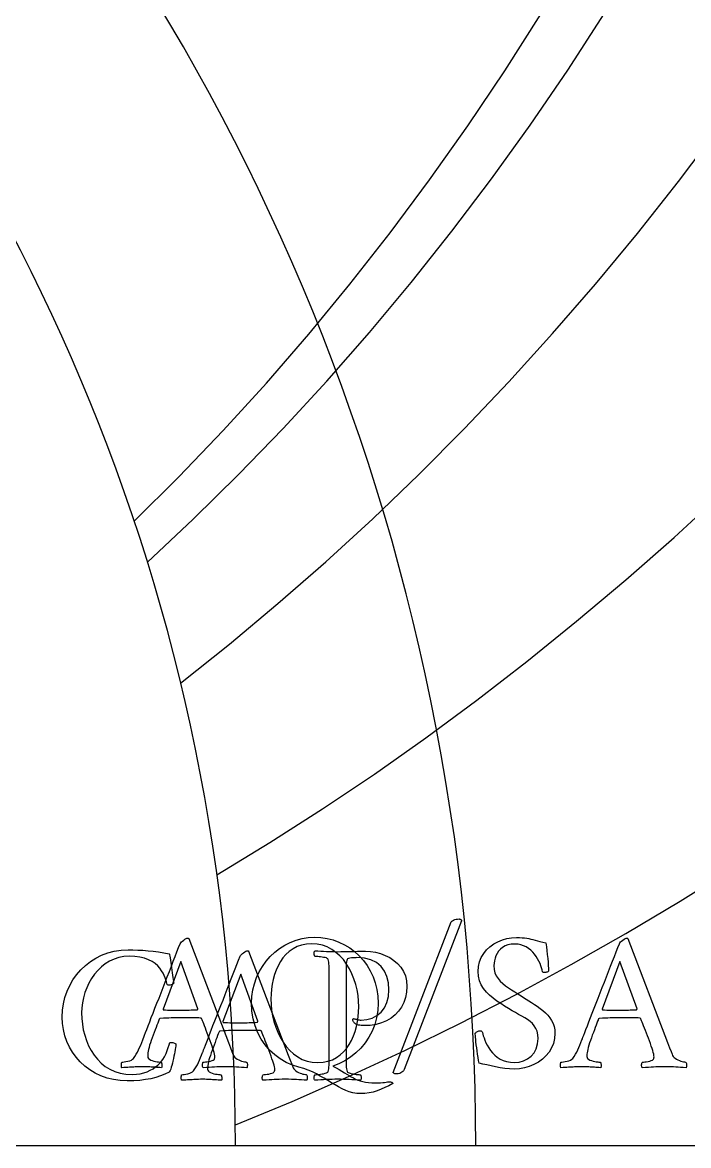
# Model space of a CAD drawing. Header units: millimetres. Extents: x -1 to 120, y -1 to 120.
# Drawn here: x 34.45 to 47.54, y 0 to 22.06 of the extents above; entities that cross this region are included whole.
import ezdxf

# ---------------------------------------------------------------- set-up
doc = ezdxf.new("R2010")
doc.units = ezdxf.units.MM
for name, color, linetype in [('CUT_OUTER', 1, 'Continuous'), ('ENGRAVE', 7, 'Continuous'), ('ENGRAVE_FINE', 8, 'Continuous'), ('TEXT', 5, 'Continuous')]:
    doc.layers.add(name, color=color, linetype=linetype)

msp = doc.modelspace()

# ---------------------------------------------------------------- linework, layer by layer
at = {"layer": 'CUT_OUTER'}
msp.add_lwpolyline([(0, 0), (120, 0), (120, 0)], dxfattribs=at)
msp.add_arc((0, 0), 120, 0, 90, dxfattribs=at)
at = {"layer": 'ENGRAVE'}
for points in [[(38.2726, 5.3159), (39.3149, 5.9509), (40.3473, 6.6118), (41.3693, 7.2985), (42.3804, 8.0108), (43.3802, 8.7484), (44.3683, 9.511), (45.3442, 10.2986), (46.3074, 11.1108), (47.2576, 11.9474), (48.1942, 12.808), (49.117, 13.6925), (50.0254, 14.6006), (50.9191, 15.5319), (51.7976, 16.4861), (52.6607, 17.463), (53.5078, 18.4622), (54.3387, 19.4834), (55.153, 20.5262), (55.9503, 21.5903), (56.7304, 22.6754)], [(36.6432, 12.2607), (37.5289, 13.1399), (38.3969, 14.0461), (39.2468, 14.9789), (40.078, 15.938), (40.89, 16.923), (41.682, 17.9336), (42.4537, 18.9694), (43.2045, 20.03), (43.9337, 21.1151), (44.641, 22.2242)], [(36.9037, 11.4527), (37.8113, 12.3036), (38.7024, 13.1812), (39.5763, 14.0854), (40.4326, 15.0158), (41.2707, 15.972), (42.0901, 16.9537), (42.8902, 17.9606), (43.6705, 18.9924), (44.4306, 20.0485), (45.1697, 21.1287), (45.8876, 22.2326)], [(37.557, 9.084), (38.523, 9.8515), (39.4752, 10.6456), (40.4131, 11.4658), (41.3363, 12.3119), (42.2441, 13.1838), (43.1362, 14.081), (44.012, 15.0032), (44.8711, 15.9502), (45.713, 16.9216), (46.5372, 17.9171), (47.3432, 18.9363), (48.1307, 19.9789), (48.8991, 21.0445), (49.6481, 22.1327)], [(38.6379, 0.4053), (39.7532, 0.8675), (40.863, 1.355), (41.9666, 1.8677), (43.0637, 2.4054), (44.1539, 2.968), (45.2368, 3.5554), (46.3119, 4.1674), (47.3788, 4.804), (48.4371, 5.4648), (49.4865, 6.1498), (50.5264, 6.8588), (51.5566, 7.5915), (52.5767, 8.3478), (53.5862, 9.1274), (54.5848, 9.9302), (55.5721, 10.7558), (56.5477, 11.6042), (57.5114, 12.4749)], [(0, 0), (120, 0)]]:
    msp.add_lwpolyline(points, dxfattribs=at)
for radius in [116.16, 110.4, 104.88, 71.76, 38.64]:
    msp.add_arc((0, 0), radius, 0, 90, dxfattribs=at)
at = {"layer": 'ENGRAVE_FINE'}
for radius in [100.1586, 87.9254, 55.5946, 43.3614]:
    msp.add_arc((0, 0), radius, 0, 90, dxfattribs=at)
at = {"layer": 'TEXT'}
for points in [[(43.0336, 4.4514), (43.0446, 4.4505), (43.0542, 4.4479), (43.0622, 4.4436), (43.0689, 4.4376), (43.0742, 4.4312), (43.0786, 4.4254), (43.0821, 4.4204), (43.0845, 4.4161), (41.9563, 1.4937), (41.9505, 1.4831), (41.9411, 1.4707), (41.928, 1.4566), (41.9113, 1.4408), (41.8908, 1.4263), (41.8667, 1.4159), (41.8389, 1.4096), (41.8074, 1.4075), (41.7877, 1.4084), (41.7717, 1.411), (41.7593, 1.4152), (41.7506, 1.4212), (41.7446, 1.4272), (41.7404, 1.4315), (41.7378, 1.4341), (41.7369, 1.4349), (42.8808, 4.3965), (42.8851, 4.4014), (42.894, 4.4083), (42.9076, 4.4171), (42.9259, 4.4279), (42.948, 4.4381), (42.9734, 4.4455), (43.0019, 4.4499), (43.0336, 4.4514)], [(36.8166, 2.0735), (36.819, 2.0795), (36.826, 2.0975), (36.8376, 2.1275), (36.8539, 2.1695), (36.8741, 2.2217), (36.8974, 2.2826), (36.924, 2.352), (36.9538, 2.43), (36.9862, 2.5146), (37.0208, 2.6038), (37.0577, 2.6977), (37.0967, 2.7963), (37.137, 2.8979), (37.1775, 3.0009), (37.2183, 3.1055), (37.2593, 3.2115), (37.3001, 3.3171), (37.3401, 3.4206), (37.3794, 3.5218), (37.418, 3.6209), (37.4551, 3.7159), (37.49, 3.805), (37.5226, 3.8882), (37.5531, 3.9656), (37.5633, 3.9818), (37.5781, 3.9989), (37.5976, 4.017), (37.6217, 4.0361), (37.6465, 4.0533), (37.6682, 4.0655), (37.6867, 4.0728), (37.702, 4.0753), (37.7055, 4.0752), (37.7084, 4.0748), (37.7104, 4.0742), (37.7118, 4.0733), (37.7131, 4.0722), (37.7152, 4.0709), (37.718, 4.0693), (37.7216, 4.0675), (38.5011, 2.0226), (38.5396, 1.9217), (38.5687, 1.8463), (38.5885, 1.7963), (38.5991, 1.7718), (38.6112, 1.751), (38.628, 1.7317), (38.6494, 1.7138), (38.6755, 1.6974), (38.7039, 1.6828), (38.7323, 1.6705), (38.7607, 1.6603), (38.7891, 1.6524), (38.8149, 1.6464), (38.8356, 1.6421), (38.8511, 1.6395), (38.8615, 1.6387), (38.8682, 1.6275), (38.8723, 1.6137), (38.874, 1.5972), (38.8733, 1.5779), (38.8713, 1.5594), (38.8694, 1.5451), (38.8674, 1.535), (38.8655, 1.529), (38.8101, 1.5328), (38.7577, 1.5363), (38.7083, 1.5396), (38.6618, 1.5427), (38.6145, 1.5452), (38.5628, 1.5471), (38.5068, 1.5482), (38.4463, 1.5486), (38.3825, 1.5482), (38.3244, 1.5471), (38.2718, 1.5452), (38.225, 1.5427), (38.1781, 1.5396), (38.1256, 1.5363), (38.0674, 1.5328), (38.0036, 1.529), (37.9969, 1.5383), (37.9924, 1.5505), (37.99, 1.5657), (37.9899, 1.5838), (37.9918, 1.6019), (37.9953, 1.6171), (38.0006, 1.6293), (38.0075, 1.6387), (38.0276, 1.6395), (38.0526, 1.6421), (38.0825, 1.6464), (38.1172, 1.6524), (38.1515, 1.6598), (38.1799, 1.6685), (38.2024, 1.6784), (38.2191, 1.6896), (38.2259, 1.6989), (38.2308, 1.7111), (38.2338, 1.7263), (38.2348, 1.7444), (38.2332, 1.7651), (38.2284, 1.7919), (38.2204, 1.8249), (38.2093, 1.8639), (38.1957, 1.9074), (38.1804, 1.9535), (38.1634, 2.0024), (38.1447, 2.0539), (38.1251, 2.1064), (38.1055, 2.1582), (38.0859, 2.2093), (38.0663, 2.2596), (38.0476, 2.3073), (38.0306, 2.3506), (38.0153, 2.3896), (38.0017, 2.4241), (37.9905, 2.4524), (37.9826, 2.4726), (37.9778, 2.4847), (37.9762, 2.4887), (37.9757, 2.4892), (37.9742, 2.4907), (37.9718, 2.4931), (37.9684, 2.4966), (37.9645, 2.5), (37.9605, 2.5024), (37.9566, 2.5039), (37.9527, 2.5044), (37.9216, 2.5061), (37.8871, 2.5073), (37.8491, 2.5081), (37.8078, 2.5083), (37.7654, 2.5083), (37.7245, 2.5083), (37.6851, 2.5083), (37.6471, 2.5083), (37.6373, 2.5083), (37.6276, 2.5083), (37.6178, 2.5083), (37.608, 2.5083), (37.5984, 2.5083), (37.5894, 2.5083), (37.5808, 2.5083), (37.5727, 2.5083), (37.5162, 2.5082), (37.464, 2.5078), (37.4163, 2.5072), (37.3729, 2.5064), (37.3289, 2.505), (37.2789, 2.5029), (37.2231, 2.5001), (37.1614, 2.4966), (37.1592, 2.4962), (37.1565, 2.4951), (37.1533, 2.4933), (37.1496, 2.4907), (37.1462, 2.4881), (37.1438, 2.4863), (37.1423, 2.4852), (37.1418, 2.4848), (37.14, 2.4799), (37.1344, 2.4652), (37.1253, 2.4407), (37.1124, 2.4065), (37.097, 2.3655), (37.0801, 2.3208), (37.0617, 2.2724), (37.0419, 2.2204), (37.0219, 2.1674), (37.0032, 2.1161), (36.9857, 2.0665), (36.9694, 2.0186), (36.9534, 1.9716), (36.9405, 1.9285), (36.9309, 1.8894), (36.9244, 1.8541), (36.9201, 1.8225), (36.917, 1.7944), (36.9152, 1.7696), (36.9146, 1.7483), (36.9184, 1.7279), (36.9298, 1.7097), (36.9487, 1.6936), (36.9753, 1.6798), (37.0059, 1.6682), (37.037, 1.6587), (37.0686, 1.6515), (37.1007, 1.6465), (37.1299, 1.6431), (37.1531, 1.6406), (37.1701, 1.6391), (37.181, 1.6387), (37.1846, 1.6327), (37.1878, 1.6225), (37.1905, 1.6082), (37.1927, 1.5897), (37.1939, 1.5705), (37.1937, 1.5539), (37.192, 1.5401), (37.1888, 1.529), (37.1529, 1.5309), (37.1198, 1.5329), (37.0893, 1.5348), (37.0615, 1.5368), (37.035, 1.5388), (37.0086, 1.5407), (36.9822, 1.5427), (36.9557, 1.5446), (36.9272, 1.5463), (36.8945, 1.5476), (36.8577, 1.5483), (36.8166, 1.5486), (36.7753, 1.5483), (36.7373, 1.5476), (36.7028, 1.5463), (36.6717, 1.5446), (36.6423, 1.5427), (36.6129, 1.5407), (36.5836, 1.5388), (36.5542, 1.5368), (36.5228, 1.5348), (36.4876, 1.5329), (36.4484, 1.5309), (36.4053, 1.529), (36.4019, 1.535), (36.3994, 1.5451), (36.398, 1.5594), (36.3975, 1.5779), (36.398, 1.5972), (36.3994, 1.6137), (36.4019, 1.6275), (36.4053, 1.6387), (36.426, 1.6398), (36.4528, 1.6431), (36.4857, 1.6486), (36.5248, 1.6563), (36.5634, 1.6664), (36.5948, 1.6793), (36.6192, 1.6948), (36.6364, 1.7131), (36.6647, 1.7514), (36.6908, 1.7919), (36.7147, 1.8346), (36.7363, 1.8796), (36.7568, 1.9262), (36.777, 1.9741), (36.7969, 2.0232), (36.8166, 2.0735)], [(40.1935, 4.091), (40.3189, 4.0851), (40.4408, 4.0675), (40.5589, 4.0381), (40.6733, 3.9969), (40.7827, 3.9449), (40.8854, 3.8828), (40.9815, 3.8107), (41.071, 3.7286), (41.1526, 3.6375), (41.2252, 3.5386), (41.2888, 3.4319), (41.3432, 3.3173), (41.3869, 3.1957), (41.4181, 3.068), (41.4369, 2.9342), (41.4431, 2.7943), (41.4358, 2.6501), (41.4137, 2.5113), (41.377, 2.3778), (41.3256, 2.2498), (41.2616, 2.1288), (41.187, 2.0167), (41.1019, 1.9134), (41.0063, 1.8189), (40.9021, 1.7349), (40.7914, 1.6631), (40.674, 1.6036), (40.5499, 1.5564), (40.6158, 1.5236), (40.6763, 1.4918), (40.7314, 1.4609), (40.7811, 1.431), (40.8274, 1.4025), (40.8722, 1.3757), (40.9155, 1.3506), (40.9574, 1.3272), (40.9996, 1.3059), (41.044, 1.2871), (41.0907, 1.2707), (41.1395, 1.2567), (41.1925, 1.2456), (41.2517, 1.2376), (41.3169, 1.2328), (41.3883, 1.2312), (41.4423, 1.2319), (41.4906, 1.2337), (41.5333, 1.2368), (41.5704, 1.241), (41.6017, 1.2456), (41.6268, 1.2494), (41.6457, 1.2524), (41.6586, 1.2547), (41.6685, 1.2543), (41.6787, 1.2528), (41.6891, 1.2503), (41.6997, 1.2469), (41.7096, 1.2427), (41.7178, 1.2381), (41.7243, 1.233), (41.7291, 1.2273), (41.7308, 1.2251), (41.732, 1.2224), (41.7328, 1.2192), (41.733, 1.2156), (41.655, 1.176), (41.5778, 1.1397), (41.5013, 1.1065), (41.4255, 1.0765), (41.3485, 1.0517), (41.2683, 1.0339), (41.1849, 1.0233), (41.0984, 1.0197), (41.0229, 1.0236), (40.949, 1.0354), (40.8769, 1.055), (40.8065, 1.0824), (40.7369, 1.1153), (40.667, 1.1514), (40.5968, 1.1907), (40.5264, 1.2332), (40.4551, 1.2771), (40.382, 1.3209), (40.3072, 1.3643), (40.2307, 1.4075), (40.1512, 1.4482), (40.0676, 1.4839), (39.9798, 1.5148), (39.8879, 1.5407), (39.7581, 1.5807), (39.6352, 1.6342), (39.5192, 1.7012), (39.41, 1.7816), (39.3098, 1.8742), (39.221, 1.9775), (39.1434, 2.0916), (39.077, 2.2165), (39.0239, 2.3503), (38.9859, 2.4912), (38.9631, 2.6392), (38.9556, 2.7943), (38.9617, 2.9272), (38.98, 3.0558), (39.0106, 3.1799), (39.0535, 3.2996), (39.107, 3.4136), (39.1695, 3.5205), (39.2412, 3.6203), (39.3218, 3.7129), (39.4105, 3.7972), (39.506, 3.8716), (39.6083, 3.9362), (39.7175, 3.9911), (39.8317, 4.0348), (39.9491, 4.066), (40.0697, 4.0847), (40.1935, 4.091)], [(44.1618, 4.087), (44.22, 4.0862), (44.273, 4.0836), (44.3208, 4.0793), (44.3636, 4.0733), (44.404, 4.0659), (44.4448, 4.0572), (44.4862, 4.0473), (44.5281, 4.0361), (44.5728, 4.0239), (44.6226, 4.0107), (44.6776, 3.9965), (44.7377, 3.9813), (44.7488, 3.9062), (44.7587, 3.83), (44.7674, 3.7525), (44.7749, 3.6738), (44.7811, 3.5994), (44.7861, 3.5352), (44.7899, 3.4809), (44.7925, 3.4367), (44.7923, 3.4276), (44.7876, 3.4196), (44.7786, 3.4129), (44.7651, 3.4074), (44.7502, 3.4031), (44.7367, 3.4), (44.7247, 3.3982), (44.7142, 3.3976), (44.7012, 3.3986), (44.6897, 3.4015), (44.6796, 3.4064), (44.6711, 3.4132), (44.6652, 3.45), (44.6554, 3.4896), (44.6417, 3.5322), (44.6241, 3.5778), (44.6026, 3.6243), (44.5775, 3.6698), (44.5488, 3.7144), (44.5163, 3.758), (44.4803, 3.7992), (44.4409, 3.8368), (44.3981, 3.8707), (44.3518, 3.901), (44.3022, 3.9258), (44.2495, 3.9436), (44.1935, 3.9542), (44.1344, 3.9578), (44.0602, 3.9536), (43.9943, 3.9411), (43.9368, 3.9203), (43.8876, 3.8912), (43.8457, 3.8559), (43.8102, 3.8167), (43.7811, 3.7736), (43.7583, 3.7266), (43.7412, 3.6779), (43.7289, 3.6297), (43.7216, 3.5819), (43.7191, 3.5347), (43.7242, 3.4615), (43.7392, 3.3946), (43.7643, 3.3342), (43.7994, 3.2801), (43.8423, 3.2306), (43.8905, 3.1841), (43.9441, 3.1405), (44.0032, 3.0999), (44.065, 3.0604), (44.127, 3.0205), (44.1894, 2.9801), (44.2519, 2.9392), (44.3001, 2.9091), (44.3508, 2.8775), (44.404, 2.8445), (44.4595, 2.81), (44.5158, 2.7737), (44.5712, 2.7355), (44.6255, 2.6954), (44.6789, 2.6533), (44.7293, 2.6086), (44.7749, 2.5607), (44.8155, 2.5097), (44.8513, 2.4554), (44.8804, 2.3978), (44.9012, 2.3364), (44.9137, 2.2714), (44.9179, 2.2028), (44.9106, 2.102), (44.889, 2.0074), (44.8529, 1.9189), (44.8023, 1.8365), (44.7404, 1.7616), (44.6701, 1.6955), (44.5915, 1.6382), (44.5046, 1.5897), (44.4122, 1.5511), (44.317, 1.5236), (44.2192, 1.5071), (44.1187, 1.5015), (44.0236, 1.5042), (43.9302, 1.5123), (43.8385, 1.5258), (43.7485, 1.5446), (43.6617, 1.5652), (43.5796, 1.5838), (43.5021, 1.6005), (43.4293, 1.6151), (43.4179, 1.6729), (43.4072, 1.7327), (43.3973, 1.7944), (43.3881, 1.858), (43.3798, 1.9207), (43.3725, 1.9795), (43.3661, 2.0343), (43.3607, 2.0852), (43.3564, 2.1296), (43.3534, 2.1646), (43.3515, 2.1903), (43.3509, 2.2067), (43.3611, 2.2161), (43.372, 2.2248), (43.3836, 2.2328), (43.396, 2.24), (43.4088, 2.246), (43.4219, 2.2503), (43.4353, 2.2528), (43.4488, 2.2537), (43.4648, 2.2515), (43.4772, 2.2449), (43.4863, 2.2339), (43.4919, 2.2184), (43.4994, 2.1884), (43.51, 2.1533), (43.5239, 2.113), (43.5409, 2.0676), (43.5617, 2.0193), (43.5869, 1.9702), (43.6166, 1.9203), (43.6506, 1.8698), (43.6895, 1.8209), (43.7338, 1.7763), (43.7835, 1.7357), (43.8386, 1.6994), (43.9, 1.6694), (43.9684, 1.648), (44.0439, 1.6351), (44.1266, 1.6308), (44.2157, 1.6385), (44.2989, 1.6617), (44.3763, 1.7002), (44.4478, 1.7542), (44.5078, 1.8222), (44.5506, 1.9026), (44.5763, 1.9955), (44.5849, 2.1009), (44.5804, 2.1768), (44.5668, 2.2439), (44.5441, 2.3022), (44.5124, 2.3516), (44.4735, 2.3952), (44.4292, 2.4358), (44.3795, 2.4736), (44.3244, 2.5083), (44.2655, 2.5421), (44.2044, 2.5769), (44.1411, 2.6126), (44.0756, 2.6493), (44.0025, 2.6935), (43.9282, 2.7399), (43.8527, 2.7885), (43.7759, 2.8393), (43.7016, 2.8936), (43.6334, 2.9525), (43.5714, 3.016), (43.5154, 3.0842), (43.4692, 3.1579), (43.4361, 3.2379), (43.4163, 3.3244), (43.4097, 3.4172), (43.4164, 3.5157), (43.4366, 3.6076), (43.4703, 3.693), (43.5174, 3.7717), (43.5753, 3.8428), (43.6413, 3.9054), (43.7153, 3.9594), (43.7975, 4.0048), (43.8849, 4.0408), (43.9748, 4.0665), (44.0671, 4.0819), (44.1618, 4.087)], [(45.4467, 2.0735), (45.449, 2.0795), (45.456, 2.0975), (45.4677, 2.1275), (45.4839, 2.1695), (45.5041, 2.2217), (45.5275, 2.2826), (45.5541, 2.352), (45.5838, 2.43), (45.6163, 2.5146), (45.6509, 2.6038), (45.6878, 2.6977), (45.7268, 2.7963), (45.7671, 2.8979), (45.8076, 3.0009), (45.8484, 3.1055), (45.8894, 3.2115), (45.9302, 3.3171), (45.9702, 3.4206), (46.0095, 3.5218), (46.048, 3.6209), (46.0851, 3.7159), (46.12, 3.805), (46.1527, 3.8882), (46.1832, 3.9656), (46.1934, 3.9818), (46.2082, 3.9989), (46.2276, 4.017), (46.2518, 4.0361), (46.2766, 4.0533), (46.2983, 4.0655), (46.3168, 4.0728), (46.3321, 4.0753), (46.3356, 4.0752), (46.3384, 4.0748), (46.3405, 4.0742), (46.3419, 4.0733), (46.3432, 4.0722), (46.3453, 4.0709), (46.3481, 4.0693), (46.3516, 4.0675), (47.1312, 2.0226), (47.1697, 1.9217), (47.1988, 1.8463), (47.2186, 1.7963), (47.2291, 1.7718), (47.2413, 1.751), (47.258, 1.7317), (47.2795, 1.7138), (47.3055, 1.6974), (47.3339, 1.6828), (47.3623, 1.6705), (47.3907, 1.6603), (47.4191, 1.6524), (47.445, 1.6464), (47.4657, 1.6421), (47.4812, 1.6395), (47.4916, 1.6387), (47.4982, 1.6275), (47.5024, 1.6137), (47.5041, 1.5972), (47.5034, 1.5779), (47.5014, 1.5594), (47.4995, 1.5451), (47.4975, 1.535), (47.4955, 1.529), (47.4402, 1.5328), (47.3878, 1.5363), (47.3383, 1.5396), (47.2918, 1.5427), (47.2446, 1.5452), (47.1929, 1.5471), (47.1368, 1.5482), (47.0764, 1.5486), (47.0126, 1.5482), (46.9544, 1.5471), (46.9019, 1.5452), (46.855, 1.5427), (46.8081, 1.5396), (46.7556, 1.5363), (46.6975, 1.5328), (46.6337, 1.529), (46.627, 1.5383), (46.6224, 1.5505), (46.6201, 1.5657), (46.62, 1.5838), (46.6218, 1.6019), (46.6254, 1.6171), (46.6306, 1.6293), (46.6376, 1.6387), (46.6577, 1.6395), (46.6827, 1.6421), (46.7125, 1.6464), (46.7473, 1.6524), (46.7816, 1.6598), (46.81, 1.6685), (46.8325, 1.6784), (46.8492, 1.6896), (46.856, 1.6989), (46.8609, 1.7111), (46.8639, 1.7263), (46.8648, 1.7444), (46.8632, 1.7651), (46.8585, 1.7919), (46.8505, 1.8249), (46.8394, 1.8639), (46.8258, 1.9074), (46.8105, 1.9535), (46.7935, 2.0024), (46.7747, 2.0539), (46.7551, 2.1064), (46.7356, 2.1582), (46.716, 2.2093), (46.6964, 2.2596), (46.6777, 2.3073), (46.6606, 2.3506), (46.6453, 2.3896), (46.6317, 2.4241), (46.6206, 2.4524), (46.6126, 2.4726), (46.6079, 2.4847), (46.6063, 2.4887), (46.6058, 2.4892), (46.6043, 2.4907), (46.6019, 2.4931), (46.5984, 2.4966), (46.5945, 2.5), (46.5906, 2.5024), (46.5867, 2.5039), (46.5828, 2.5044), (46.5517, 2.5061), (46.5172, 2.5073), (46.4792, 2.5081), (46.4378, 2.5083), (46.3955, 2.5083), (46.3546, 2.5083), (46.3152, 2.5083), (46.2772, 2.5083), (46.2674, 2.5083), (46.2576, 2.5083), (46.2478, 2.5083), (46.238, 2.5083), (46.2285, 2.5083), (46.2194, 2.5083), (46.2109, 2.5083), (46.2028, 2.5083), (46.1462, 2.5082), (46.0941, 2.5078), (46.0463, 2.5072), (46.003, 2.5064), (45.9589, 2.505), (45.909, 2.5029), (45.8532, 2.5001), (45.7915, 2.4966), (45.7893, 2.4962), (45.7866, 2.4951), (45.7834, 2.4933), (45.7797, 2.4907), (45.7763, 2.4881), (45.7738, 2.4863), (45.7724, 2.4852), (45.7719, 2.4848), (45.77, 2.4799), (45.7645, 2.4652), (45.7553, 2.4407), (45.7425, 2.4065), (45.7271, 2.3655), (45.7102, 2.3208), (45.6918, 2.2724), (45.672, 2.2204), (45.652, 2.1674), (45.6333, 2.1161), (45.6158, 2.0665), (45.5995, 2.0186), (45.5835, 1.9716), (45.5706, 1.9285), (45.5609, 1.8894), (45.5545, 1.8541), (45.5502, 1.8225), (45.5471, 1.7944), (45.5453, 1.7696), (45.5447, 1.7483), (45.5485, 1.7279), (45.5598, 1.7097), (45.5788, 1.6936), (45.6054, 1.6798), (45.636, 1.6682), (45.6671, 1.6587), (45.6987, 1.6515), (45.7307, 1.6465), (45.76, 1.6431), (45.7831, 1.6406), (45.8001, 1.6391), (45.811, 1.6387), (45.8147, 1.6327), (45.8179, 1.6225), (45.8206, 1.6082), (45.8228, 1.5897), (45.824, 1.5705), (45.8238, 1.5539), (45.8221, 1.5401), (45.8189, 1.529), (45.783, 1.5309), (45.7498, 1.5329), (45.7194, 1.5348), (45.6916, 1.5368), (45.6651, 1.5388), (45.6387, 1.5407), (45.6122, 1.5427), (45.5858, 1.5446), (45.5573, 1.5463), (45.5246, 1.5476), (45.4877, 1.5483), (45.4467, 1.5486), (45.4053, 1.5483), (45.3674, 1.5476), (45.3329, 1.5463), (45.3018, 1.5446), (45.2724, 1.5427), (45.243, 1.5407), (45.2136, 1.5388), (45.1843, 1.5368), (45.1529, 1.5348), (45.1177, 1.5329), (45.0785, 1.5309), (45.0354, 1.529), (45.032, 1.535), (45.0295, 1.5451), (45.028, 1.5594), (45.0276, 1.5779), (45.028, 1.5972), (45.0295, 1.6137), (45.032, 1.6275), (45.0354, 1.6387), (45.0561, 1.6398), (45.0829, 1.6431), (45.1158, 1.6486), (45.1549, 1.6563), (45.1934, 1.6664), (45.2249, 1.6793), (45.2493, 1.6948), (45.2665, 1.7131), (45.2948, 1.7514), (45.3209, 1.7919), (45.3447, 1.8346), (45.3664, 1.8796), (45.3869, 1.9262), (45.4071, 1.9741), (45.427, 2.0232), (45.4467, 2.0735)], [(36.5284, 3.8439), (36.6236, 3.8429), (36.7209, 3.8399), (36.8204, 3.835), (36.9221, 3.8282), (37.0253, 3.8184), (37.1293, 3.8047), (37.2339, 3.7871), (37.3393, 3.7655), (37.3402, 3.7605), (37.3428, 3.7454), (37.3471, 3.7203), (37.3531, 3.6852), (37.36, 3.6433), (37.3673, 3.598), (37.3747, 3.5493), (37.3824, 3.4972), (37.3902, 3.4445), (37.3976, 3.3943), (37.4048, 3.3466), (37.4118, 3.3013), (37.4178, 3.2618), (37.4221, 3.2313), (37.4247, 3.2099), (37.4255, 3.1975), (37.4255, 3.1897), (37.4216, 3.1818), (37.4138, 3.174), (37.402, 3.1661), (37.3881, 3.1593), (37.3736, 3.1544), (37.3587, 3.1515), (37.3433, 3.1505), (37.33, 3.1512), (37.3178, 3.1534), (37.3065, 3.1571), (37.2963, 3.1622), (37.291, 3.1867), (37.283, 3.2171), (37.2724, 3.2533), (37.259, 3.2954), (37.2414, 3.341), (37.2179, 3.3875), (37.1885, 3.435), (37.1533, 3.4835), (37.1108, 3.5306), (37.0597, 3.574), (37.0001, 3.6138), (36.9319, 3.6499), (36.8536, 3.6799), (36.7635, 3.7014), (36.6616, 3.7142), (36.548, 3.7185), (36.4447, 3.7125), (36.3463, 3.6945), (36.2528, 3.6645), (36.1641, 3.6225), (36.081, 3.5704), (36.004, 3.5099), (35.9331, 3.4411), (35.8684, 3.364), (35.8103, 3.2805), (35.7596, 3.1926), (35.7163, 3.1003), (35.6803, 3.0036), (35.652, 2.9045), (35.6318, 2.8053), (35.6197, 2.7057), (35.6157, 2.606), (35.6195, 2.4948), (35.6309, 2.3846), (35.6498, 2.2754), (35.6764, 2.1672), (35.7107, 2.062), (35.7528, 1.962), (35.8027, 1.8672), (35.8605, 1.7774), (35.9261, 1.6947), (35.9996, 1.6207), (36.0809, 1.5556), (36.17, 1.4993), (36.2671, 1.4539), (36.3722, 1.4214), (36.4855, 1.402), (36.6068, 1.3955), (36.6916, 1.3989), (36.7699, 1.4092), (36.8415, 1.4263), (36.9065, 1.4503), (36.9656, 1.479), (37.0196, 1.5101), (37.0684, 1.5436), (37.1121, 1.5796), (37.165, 1.632), (37.2101, 1.6873), (37.2473, 1.7456), (37.2767, 1.8068), (37.3002, 1.8675), (37.3198, 1.9243), (37.3354, 1.9772), (37.3472, 2.0262), (37.3797, 2.0272), (37.4108, 2.0223), (37.4405, 2.0115), (37.4686, 1.9948), (37.4678, 1.9777), (37.4652, 1.9537), (37.4609, 1.9229), (37.4549, 1.8852), (37.4477, 1.8432), (37.4397, 1.7995), (37.431, 1.754), (37.4216, 1.7069), (37.4116, 1.6603), (37.401, 1.6163), (37.39, 1.5751), (37.3785, 1.5365), (37.367, 1.5027), (37.356, 1.4758), (37.3455, 1.4557), (37.3354, 1.4425), (37.2544, 1.4021), (37.168, 1.3671), (37.0761, 1.3374), (36.9789, 1.3132), (36.8749, 1.2944), (36.7625, 1.2809), (36.6418, 1.2728), (36.5128, 1.2701), (36.3747, 1.2764), (36.2425, 1.2951), (36.1161, 1.3263), (35.9957, 1.37), (35.8822, 1.4246), (35.7768, 1.4885), (35.6795, 1.5617), (35.5902, 1.6442), (35.5099, 1.7346), (35.4394, 1.8313), (35.3787, 1.9344), (35.3278, 2.0438), (35.2875, 2.1583), (35.2587, 2.2764), (35.2414, 2.3982), (35.2357, 2.5237), (35.2417, 2.6568), (35.2597, 2.7857), (35.2897, 2.9104), (35.3317, 3.031), (35.3844, 3.1462), (35.4467, 3.2548), (35.5186, 3.3568), (35.6, 3.4521), (35.6902, 3.5392), (35.7885, 3.6162), (35.8949, 3.6831), (36.0094, 3.74), (36.1307, 3.7855), (36.2576, 3.8179), (36.3902, 3.8374), (36.5284, 3.8439)], [(37.9936, 1.8264), (37.9959, 1.8324), (38.0029, 1.8504), (38.0145, 1.8804), (38.0308, 1.9224), (38.051, 1.9746), (38.0744, 2.0355), (38.1009, 2.1049), (38.1307, 2.1829), (38.1631, 2.2675), (38.1978, 2.3567), (38.2346, 2.4506), (38.2737, 2.5492), (38.3139, 2.6508), (38.3544, 2.7538), (38.3952, 2.8584), (38.4362, 2.9644), (38.477, 3.07), (38.517, 3.1735), (38.5563, 3.2747), (38.5949, 3.3738), (38.632, 3.4688), (38.6669, 3.5579), (38.6995, 3.6411), (38.73, 3.7185), (38.7402, 3.7347), (38.755, 3.7518), (38.7745, 3.7699), (38.7986, 3.789), (38.8234, 3.8062), (38.8451, 3.8184), (38.8636, 3.8257), (38.8789, 3.8282), (38.8824, 3.8281), (38.8853, 3.8277), (38.8873, 3.8271), (38.8887, 3.8262), (38.89, 3.8251), (38.8921, 3.8238), (38.8949, 3.8222), (38.8985, 3.8204), (39.678, 1.7755), (39.7165, 1.6746), (39.7456, 1.5992), (39.7655, 1.5492), (39.776, 1.5247), (39.7881, 1.5039), (39.8049, 1.4846), (39.8263, 1.4667), (39.8524, 1.4503), (39.8808, 1.4358), (39.9092, 1.4234), (39.9376, 1.4132), (39.966, 1.4053), (39.9918, 1.3993), (40.0125, 1.395), (40.028, 1.3924), (40.0384, 1.3916), (40.0451, 1.3804), (40.0492, 1.3666), (40.0509, 1.3501), (40.0502, 1.3308), (40.0482, 1.3124), (40.0463, 1.298), (40.0443, 1.2879), (40.0424, 1.2819), (39.987, 1.2857), (39.9346, 1.2892), (39.8852, 1.2925), (39.8387, 1.2956), (39.7914, 1.2982), (39.7397, 1.3), (39.6837, 1.3011), (39.6232, 1.3015), (39.5594, 1.3011), (39.5013, 1.3), (39.4488, 1.2982), (39.4019, 1.2956), (39.355, 1.2925), (39.3025, 1.2892), (39.2443, 1.2857), (39.1805, 1.2819), (39.1738, 1.2912), (39.1693, 1.3034), (39.1669, 1.3186), (39.1668, 1.3367), (39.1687, 1.3548), (39.1722, 1.37), (39.1775, 1.3823), (39.1845, 1.3916), (39.2045, 1.3924), (39.2295, 1.395), (39.2594, 1.3993), (39.2941, 1.4053), (39.3284, 1.4127), (39.3568, 1.4214), (39.3793, 1.4313), (39.396, 1.4425), (39.4028, 1.4518), (39.4077, 1.464), (39.4107, 1.4792), (39.4117, 1.4973), (39.4101, 1.518), (39.4053, 1.5448), (39.3973, 1.5778), (39.3862, 1.6168), (39.3726, 1.6603), (39.3573, 1.7064), (39.3403, 1.7553), (39.3216, 1.8068), (39.302, 1.8593), (39.2824, 1.9111), (39.2628, 1.9622), (39.2432, 2.0125), (39.2245, 2.0602), (39.2075, 2.1035), (39.1922, 2.1425), (39.1786, 2.177), (39.1674, 2.2053), (39.1595, 2.2255), (39.1547, 2.2376), (39.1531, 2.2416), (39.1526, 2.2421), (39.1512, 2.2436), (39.1487, 2.246), (39.1453, 2.2495), (39.1414, 2.2529), (39.1374, 2.2553), (39.1335, 2.2568), (39.1296, 2.2573), (39.0985, 2.259), (39.064, 2.2602), (39.026, 2.261), (38.9847, 2.2612), (38.9423, 2.2612), (38.9014, 2.2612), (38.862, 2.2612), (38.824, 2.2612), (38.8143, 2.2612), (38.8045, 2.2612), (38.7947, 2.2612), (38.7849, 2.2612), (38.7753, 2.2612), (38.7663, 2.2612), (38.7577, 2.2612), (38.7496, 2.2612), (38.6931, 2.2611), (38.6409, 2.2607), (38.5932, 2.2601), (38.5498, 2.2593), (38.5058, 2.2579), (38.4558, 2.2558), (38.4, 2.253), (38.3383, 2.2495), (38.3361, 2.2491), (38.3334, 2.248), (38.3302, 2.2462), (38.3265, 2.2436), (38.3231, 2.241), (38.3207, 2.2392), (38.3192, 2.2381), (38.3187, 2.2377), (38.3169, 2.2328), (38.3114, 2.2181), (38.3022, 2.1936), (38.2893, 2.1594), (38.2739, 2.1184), (38.257, 2.0737), (38.2386, 2.0253), (38.2188, 1.9733), (38.1989, 1.9203), (38.1801, 1.869), (38.1626, 1.8194), (38.1463, 1.7715), (38.1303, 1.7245), (38.1174, 1.6814), (38.1078, 1.6423), (38.1013, 1.607), (38.097, 1.5754), (38.0939, 1.5473), (38.0921, 1.5225), (38.0915, 1.5012), (38.0953, 1.4808), (38.1067, 1.4626), (38.1256, 1.4465), (38.1522, 1.4327), (38.1828, 1.4211), (38.2139, 1.4116), (38.2455, 1.4044), (38.2776, 1.3994), (38.3068, 1.396), (38.33, 1.3935), (38.347, 1.392), (38.3579, 1.3916), (38.3615, 1.3856), (38.3647, 1.3754), (38.3674, 1.3611), (38.3696, 1.3426), (38.3709, 1.3234), (38.3706, 1.3068), (38.3689, 1.293), (38.3657, 1.2819), (38.3298, 1.2838), (38.2967, 1.2858), (38.2662, 1.2877), (38.2384, 1.2897), (38.212, 1.2917), (38.1855, 1.2936), (38.1591, 1.2956), (38.1326, 1.2975), (38.1041, 1.2993), (38.0714, 1.3005), (38.0346, 1.3012), (37.9936, 1.3015), (37.9522, 1.3012), (37.9142, 1.3005), (37.8797, 1.2993), (37.8486, 1.2975), (37.8192, 1.2956), (37.7899, 1.2936), (37.7605, 1.2917), (37.7311, 1.2897), (37.6997, 1.2877), (37.6645, 1.2858), (37.6253, 1.2838), (37.5822, 1.2819), (37.5788, 1.2879), (37.5764, 1.298), (37.5749, 1.3124), (37.5744, 1.3308), (37.5749, 1.3501), (37.5764, 1.3666), (37.5788, 1.3804), (37.5822, 1.3916), (37.6029, 1.3927), (37.6297, 1.396), (37.6627, 1.4015), (37.7017, 1.4092), (37.7403, 1.4193), (37.7717, 1.4322), (37.7961, 1.4477), (37.8134, 1.466), (37.8416, 1.5043), (37.8677, 1.5448), (37.8916, 1.5876), (37.9132, 1.6325), (37.9337, 1.6791), (37.9539, 1.727), (37.9738, 1.7761), (37.9936, 1.8264)], [(40.1386, 3.9617), (40.0348, 3.9557), (39.9388, 3.9377), (39.8507, 3.9077), (39.7704, 3.8657), (39.6975, 3.8139), (39.6318, 3.7545), (39.5732, 3.6876), (39.5216, 3.613), (39.4768, 3.5325), (39.4384, 3.4475), (39.4063, 3.3582), (39.3806, 3.2644), (39.3609, 3.1684), (39.3468, 3.0724), (39.3384, 2.9765), (39.3355, 2.8805), (39.3393, 2.769), (39.3507, 2.6577), (39.3697, 2.5466), (39.3963, 2.4358), (39.4302, 2.3276), (39.4712, 2.2243), (39.5193, 2.1259), (39.5745, 2.0324), (39.6366, 1.9458), (39.7053, 1.8683), (39.7805, 1.7999), (39.8624, 1.7405), (39.951, 1.6925), (40.0461, 1.6582), (40.1478, 1.6377), (40.2561, 1.6308), (40.36, 1.6368), (40.4559, 1.6548), (40.5441, 1.6848), (40.6244, 1.7268), (40.6973, 1.7788), (40.7634, 1.8389), (40.8227, 1.9071), (40.8751, 1.9834), (40.9208, 2.0658), (40.9598, 2.1523), (40.9923, 2.243), (41.0181, 2.3379), (41.0378, 2.4347), (41.0519, 2.5313), (41.0603, 2.6277), (41.0631, 2.7238), (41.0593, 2.8352), (41.048, 2.9461), (41.029, 3.0565), (41.0024, 3.1664), (40.9684, 3.2737), (40.927, 3.376), (40.8783, 3.4735), (40.8222, 3.566), (40.7593, 3.6516), (40.69, 3.7281), (40.6143, 3.7956), (40.5323, 3.854), (40.4438, 3.9011), (40.3487, 3.9348), (40.247, 3.955), (40.1386, 3.9617)], [(42.0089, 3.127), (42.0023, 3.015), (41.9825, 2.91), (41.9494, 2.8122), (41.9031, 2.7215), (41.845, 2.6393), (41.7763, 2.5668), (41.6971, 2.5041), (41.6074, 2.4512), (41.5086, 2.4092), (41.4022, 2.3792), (41.2882, 2.3612), (41.1667, 2.3552), (41.1498, 2.3557), (41.1304, 2.3572), (41.1086, 2.3596), (41.0844, 2.3631), (41.0602, 2.3675), (41.0384, 2.3729), (41.019, 2.3792), (41.0021, 2.3866), (40.9972, 2.3914), (40.9904, 2.3978), (40.9816, 2.406), (40.9708, 2.416), (40.9605, 2.4276), (40.9532, 2.4409), (40.9488, 2.456), (40.9473, 2.4728), (40.9485, 2.4828), (40.9522, 2.4894), (40.9583, 2.4926), (40.9669, 2.4924), (40.9828, 2.4883), (40.9992, 2.484), (41.0161, 2.4795), (41.0335, 2.4747), (41.0516, 2.4704), (41.0707, 2.4674), (41.0908, 2.4655), (41.1118, 2.4649), (41.2227, 2.4746), (41.3243, 2.5036), (41.4166, 2.552), (41.4996, 2.6197), (41.5682, 2.7052), (41.6172, 2.8072), (41.6465, 2.9256), (41.6563, 3.0604), (41.6465, 3.1963), (41.6172, 3.3179), (41.5682, 3.4254), (41.4996, 3.5187), (41.4113, 3.5941), (41.3028, 3.648), (41.1743, 3.6803), (41.0256, 3.6911), (41.0057, 3.6908), (40.9811, 3.6901), (40.9518, 3.6889), (40.9179, 3.6872), (40.8855, 3.6837), (40.8606, 3.6774), (40.8434, 3.6681), (40.8337, 3.6558), (40.8267, 3.6351), (40.8214, 3.6083), (40.8179, 3.5754), (40.8161, 3.5363), (40.8152, 3.4941), (40.8146, 3.4516), (40.8142, 3.4089), (40.8141, 3.3659), (40.8141, 1.7363), (40.8142, 1.6939), (40.8146, 1.653), (40.8152, 1.6136), (40.8161, 1.5757), (40.8179, 1.5402), (40.8214, 1.5081), (40.8267, 1.4795), (40.8337, 1.4542), (40.8405, 1.4447), (40.8533, 1.4356), (40.8719, 1.4271), (40.8964, 1.419), (40.9242, 1.4118), (40.9527, 1.4058), (40.9819, 1.401), (41.0119, 1.3974), (41.04, 1.3949), (41.0633, 1.393), (41.0821, 1.3919), (41.0962, 1.3916), (41.1014, 1.3823), (41.1055, 1.37), (41.1083, 1.3548), (41.1099, 1.3367), (41.1097, 1.3186), (41.1074, 1.3034), (41.1029, 1.2912), (41.0962, 1.2819), (41.038, 1.2857), (40.9811, 1.2892), (40.9254, 1.2925), (40.8709, 1.2956), (40.8167, 1.2982), (40.7617, 1.3), (40.706, 1.3011), (40.6496, 1.3015), (40.5946, 1.3011), (40.5394, 1.3), (40.4839, 1.2982), (40.4282, 1.2956), (40.372, 1.2925), (40.3151, 1.2892), (40.2575, 1.2857), (40.1991, 1.2819), (40.1923, 1.2912), (40.1878, 1.3034), (40.1855, 1.3186), (40.1854, 1.3367), (40.1869, 1.3548), (40.1898, 1.37), (40.1938, 1.3823), (40.1991, 1.3916), (40.2131, 1.3919), (40.2319, 1.393), (40.2553, 1.3949), (40.2833, 1.3974), (40.3134, 1.401), (40.343, 1.4058), (40.3722, 1.4118), (40.4008, 1.419), (40.4259, 1.4271), (40.4444, 1.4356), (40.4563, 1.4447), (40.4615, 1.4542), (40.4685, 1.4795), (40.4738, 1.5081), (40.4773, 1.5402), (40.4792, 1.5757), (40.48, 1.6136), (40.4806, 1.653), (40.481, 1.6939), (40.4811, 1.7363), (40.4811, 3.3699), (40.481, 3.4123), (40.4806, 3.4536), (40.48, 3.4936), (40.4792, 3.5324), (40.4773, 3.5688), (40.4738, 3.6015), (40.4685, 3.6305), (40.4615, 3.6558), (40.4563, 3.6668), (40.4444, 3.6764), (40.4259, 3.6845), (40.4008, 3.6911), (40.3722, 3.6966), (40.343, 3.7014), (40.3134, 3.7054), (40.2833, 3.7087), (40.2553, 3.7113), (40.2319, 3.7131), (40.2131, 3.7142), (40.1991, 3.7146), (40.1938, 3.7239), (40.1898, 3.7361), (40.1869, 3.7513), (40.1854, 3.7694), (40.1855, 3.7875), (40.1878, 3.8027), (40.1923, 3.815), (40.1991, 3.8243), (40.2575, 3.8222), (40.3151, 3.8199), (40.372, 3.8173), (40.4282, 3.8145), (40.4839, 3.8119), (40.5394, 3.8101), (40.5946, 3.809), (40.6496, 3.8086), (40.7075, 3.8088), (40.7676, 3.8096), (40.8299, 3.8108), (40.8944, 3.8125), (40.9623, 3.8142), (41.0349, 3.8155), (41.1122, 3.8162), (41.1941, 3.8164), (41.2948, 3.8114), (41.3934, 3.7964), (41.4897, 3.7713), (41.5839, 3.7361), (41.6727, 3.6914), (41.7533, 3.6377), (41.8255, 3.5749), (41.8894, 3.503), (41.9417, 3.4222), (41.979, 3.3326), (42.0014, 3.2342), (42.0089, 3.127)], [(37.5649, 3.613), (37.2162, 2.6807), (37.2163, 2.6802), (37.2167, 2.6787), (37.2173, 2.6763), (37.2182, 2.6729), (37.2193, 2.6694), (37.2206, 2.667), (37.2222, 2.6655), (37.2241, 2.665), (37.2631, 2.6632), (37.3058, 2.6616), (37.3522, 2.6602), (37.4023, 2.6591), (37.4516, 2.6583), (37.4958, 2.6577), (37.5349, 2.6573), (37.5688, 2.6572), (37.6127, 2.6574), (37.6545, 2.6582), (37.694, 2.6594), (37.7314, 2.6611), (37.7685, 2.6631), (37.8073, 2.665), (37.8478, 2.667), (37.89, 2.6689), (37.8936, 2.6695), (37.8964, 2.6714), (37.8985, 2.6744), (37.8998, 2.6787), (37.9007, 2.683), (37.9013, 2.6861), (37.9017, 2.6879), (37.9018, 2.6885)], [(46.195, 3.613), (45.8463, 2.6807), (45.8464, 2.6802), (45.8468, 2.6787), (45.8474, 2.6763), (45.8483, 2.6729), (45.8494, 2.6694), (45.8507, 2.667), (45.8523, 2.6655), (45.8541, 2.665), (45.8932, 2.6632), (45.9359, 2.6616), (45.9823, 2.6602), (46.0324, 2.6591), (46.0817, 2.6583), (46.1259, 2.6577), (46.165, 2.6573), (46.1989, 2.6572), (46.2428, 2.6574), (46.2846, 2.6582), (46.3241, 2.6594), (46.3614, 2.6611), (46.3985, 2.6631), (46.4373, 2.665), (46.4779, 2.667), (46.5201, 2.6689), (46.5236, 2.6695), (46.5265, 2.6714), (46.5285, 2.6744), (46.5299, 2.6787), (46.5307, 2.683), (46.5314, 2.6861), (46.5317, 2.6879), (46.5318, 2.6885)], [(38.7418, 3.3659), (38.3931, 2.4336), (38.3933, 2.4331), (38.3936, 2.4316), (38.3942, 2.4292), (38.3951, 2.4258), (38.3962, 2.4223), (38.3975, 2.4199), (38.3991, 2.4184), (38.401, 2.4179), (38.44, 2.4161), (38.4827, 2.4145), (38.5291, 2.4131), (38.5792, 2.412), (38.6285, 2.4112), (38.6727, 2.4106), (38.7118, 2.4102), (38.7457, 2.4101), (38.7896, 2.4103), (38.8314, 2.4111), (38.8709, 2.4123), (38.9083, 2.414), (38.9454, 2.416), (38.9842, 2.4179), (39.0247, 2.4199), (39.0669, 2.4218), (39.0705, 2.4225), (39.0733, 2.4243), (39.0754, 2.4273), (39.0767, 2.4316), (39.0776, 2.4359), (39.0782, 2.439), (39.0786, 2.4408), (39.0787, 2.4414)]]:
    msp.add_lwpolyline(points, close=True, dxfattribs=at)

doc.saveas('drawing.dxf')
